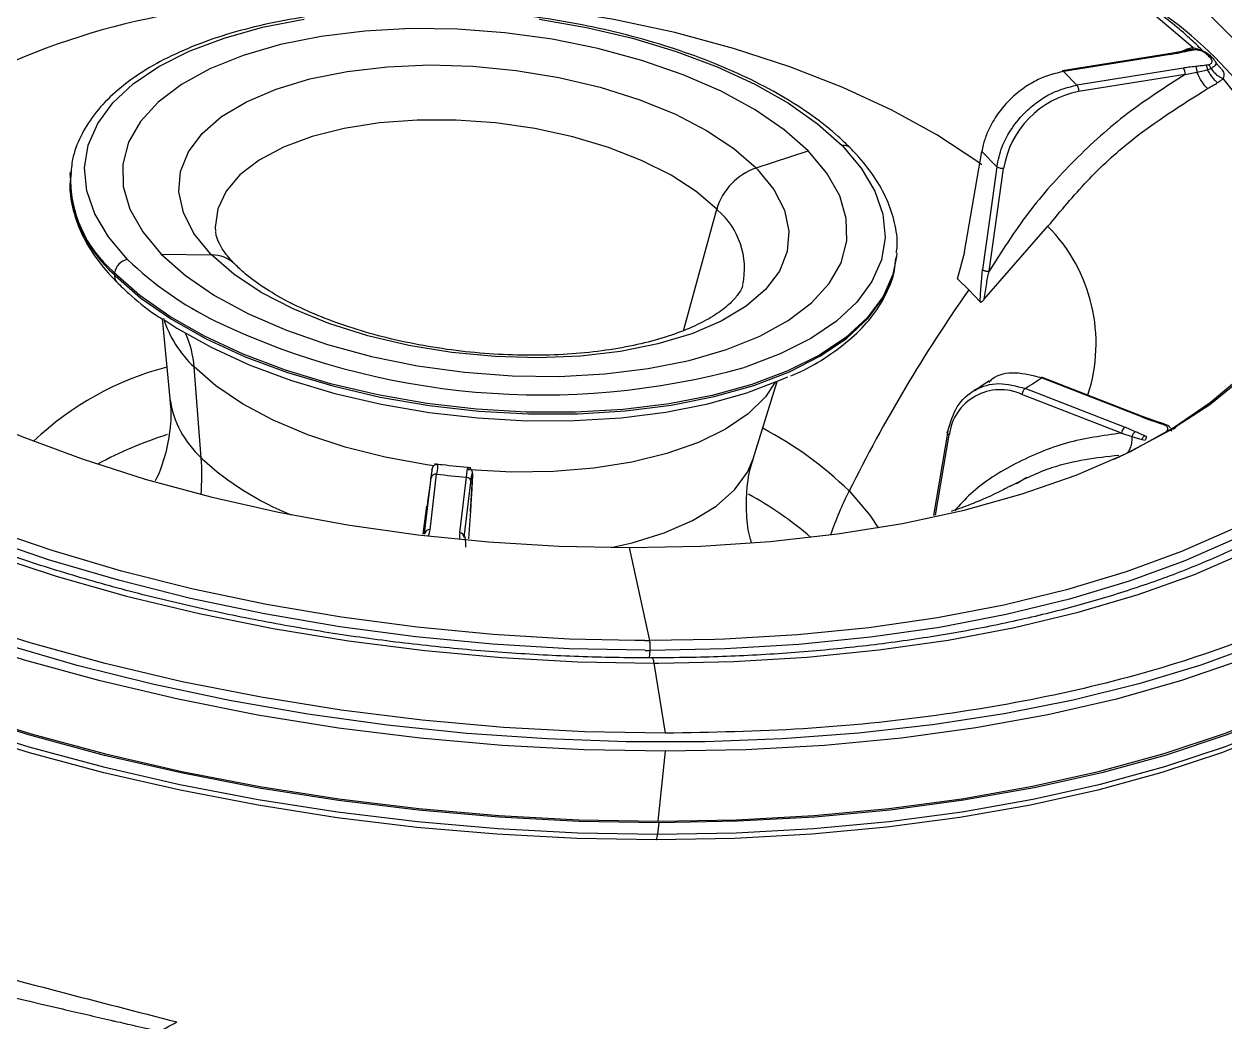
# Model space of a CAD drawing. Extents: x 832 to 912, y 781 to 934.
# Drawn here: x 847.531 to 850.378, y 820.873 to 823.239 of the extents above; entities that cross this region are included whole.
import ezdxf

# ---------------------------------------------------------------- set-up
doc = ezdxf.new("R2010")
doc.units = 0
doc.header["$MEASUREMENT"] = 0
doc.layers.add('1', color=4, linetype='Continuous')

# ---------------------------------------------------------------- blocks, each defined once
blk = doc.blocks.new('2026 SOVEREIGN HL')
at = {"layer": '1', "color": 3, "linetype": 'Continuous', "lineweight": 25}
for p, q in [((18.565, 26.0832), (18.5417, 26.0782)), ((18.5547, 26.0825), (18.5482, 26.0796)), ((18.573, 26.0842), (18.5648, 26.0831)), ((18.5731, 26.0844), (18.5727, 26.0881)), ((18.5154, 26.0732), (18.2625, 26.0329)), ((18.5183, 26.0719), (18.2656, 26.0317)), ((18.542, 26.0783), (18.5149, 26.0731)), ((18.5443, 26.0778), (18.5413, 26.0765)), ((18.6055, 26.0713), (18.6051, 26.0717)), ((18.6201, 26.0628), (18.6131, 26.0699)), ((18.6272, 26.0512), (18.6306, 26.0478)), ((18.2974, 25.9993), (18.2656, 26.0317)), ((18.5499, 26.0395), (18.2974, 25.9993)), ((18.5542, 26.024), (18.3017, 25.9838)), ((18.5542, 26.024), (18.582, 26.0302)), ((18.582, 26.0302), (18.6069, 26.0357)), ((18.6069, 26.0357), (18.6148, 26.0389)), ((17.5375, 25.8027), (17.6609, 25.8432)), ((18.0315, 25.6043), (18.0721, 25.8419)), ((18.0721, 25.8419), (18.1077, 25.8056)), ((18.0895, 25.558), (18.1236, 25.8014)), ((18.1077, 25.8056), (18.09, 25.6797)), ((15.9114, 25.7859), (15.912, 25.7936)), ((15.912, 25.7936), (15.9116, 25.7898)), ((17.365, 25.417), (17.4437, 25.7049)), ((18.09, 25.6797), (18.0735, 25.5622)), ((18.078, 25.4917), (18.229, 25.6644)), ((16.1269, 25.5986), (16.2461, 25.5968)), ((17.8708, 25.6005), (17.8702, 25.5928)), ((18.0146, 25.5399), (18.0316, 25.6043)), ((17.8698, 25.589), (17.8702, 25.5928)), ((16.0163, 25.5537), (16.0159, 25.5499)), ((18.0146, 25.5399), (18.0412, 25.5142)), ((18.0693, 25.5043), (18.0736, 25.5622)), ((18.0412, 25.5142), (18.068, 25.4857)), ((18.068, 25.4857), (18.0693, 25.5043)), ((16.1292, 25.4458), (16.1475, 25.2551)), ((16.2216, 25.1159), (16.2047, 25.3312)), ((17.5303, 25.1134), (17.5871, 25.2968)), ((18.4495, 25.2132), (18.2136, 25.305)), ((18.4528, 25.2138), (18.2139, 25.3068)), ((18.4032, 25.1741), (18.1674, 25.2659)), ((18.4107, 25.1884), (18.1749, 25.2801)), ((18.4797, 25.2042), (18.4532, 25.2136)), ((18.5039, 25.1961), (18.4794, 25.2043)), ((18.5104, 25.1934), (18.5039, 25.1961)), ((17.9918, 25.1786), (17.9576, 24.9786)), ((17.9624, 24.9797), (17.995, 25.1703)), ((18.4032, 25.1741), (18.4282, 25.1662)), ((18.5226, 25.1779), (18.5208, 25.1836)), ((18.4282, 25.1662), (18.4513, 25.1588)), ((18.4513, 25.1588), (18.4594, 25.1576)), ((16.7513, 24.9364), (16.767, 25.0683)), ((16.7641, 24.9453), (16.7797, 25.0771)), ((16.8346, 24.9378), (16.8503, 25.0696)), ((16.8453, 24.9264), (16.861, 25.0583)), ((18.1788, 25.0691), (18.1543, 25.0541)), ((16.748, 24.9346), (16.7568, 25.001)), ((16.86, 24.99), (16.8552, 24.9232)), ((16.7502, 24.9345), (16.7501, 24.9344)), ((16.7513, 24.9364), (16.7502, 24.9345)), ((16.751, 24.9349), (16.7507, 24.9345)), ((17.2852, 24.6822), (17.2371, 24.9027)), ((17.4396, 24.6849), (17.2851, 24.6822)), ((17.2736, 24.6822), (17.2494, 24.6824)), ((17.2841, 24.6414), (17.2858, 24.6592)), ((17.2949, 24.6288), (17.3214, 24.4627)), ((17.3051, 24.2543), (17.3221, 24.4199)), ((17.3064, 24.2505), (17.3036, 24.2235))]:
    blk.add_line(p, q, dxfattribs=at)
at = {"layer": '1', "color": 3, "linetype": 'Continuous', "lineweight": 25, "flags": 128}
for points in [[(18.8425, 25.842), (18.8066, 25.9241), (18.7562, 26.0056), (18.6917, 26.0859), (18.6137, 26.1643), (18.5227, 26.2402), (18.4193, 26.3131), (18.3045, 26.3824), (18.179, 26.4476), (18.0438, 26.5082), (17.9, 26.5637), (17.7486, 26.6137), (17.5907, 26.6578), (17.4277, 26.6957), (17.2607, 26.7271), (17.091, 26.7518), (16.92, 26.7695), (16.7488, 26.7802), (16.5788, 26.7838)], [(15.7169, 24.8879), (15.8778, 24.8352), (16.0446, 24.7879), (16.2165, 24.7464), (16.3923, 24.7109), (16.5711, 24.6815), (16.7518, 24.6585), (16.9334, 24.642), (17.1148, 24.632), (17.2949, 24.6288)], [(18.5727, 26.0881), (18.4847, 26.1627), (18.3846, 26.2344), (18.2731, 26.3025), (18.1511, 26.3667), (18.0195, 26.4264), (17.8793, 26.4811), (17.7315, 26.5304), (17.5774, 26.574), (17.4181, 26.6115), (17.2549, 26.6426), (17.0889, 26.6672)], [(17.3062, 24.6288), (17.4838, 24.6326), (17.658, 24.643), (17.8277, 24.6601), (17.9921, 24.6836), (18.15, 24.7135), (18.3006, 24.7495), (18.443, 24.7915), (18.5763, 24.8392), (18.6999, 24.8924)], [(16.0471, 25.5858), (16.0017, 25.6392), (15.9693, 25.6938), (15.9504, 25.7488), (15.9452, 25.8034), (15.9539, 25.8568), (15.9762, 25.9082), (16.012, 25.9568), (16.0606, 26.002), (16.1214, 26.0432), (16.1934, 26.0796), (16.2757, 26.1108), (16.3669, 26.1363), (16.4659, 26.1557)], [(17.0227, 26.1554), (17.1351, 26.1359), (17.244, 26.1103), (17.3477, 26.079), (17.4449, 26.0425), (17.534, 26.0013), (17.6137, 25.956), (17.683, 25.9073), (17.7408, 25.8559)], [(18.0719, 25.8098), (18.06, 25.8185), (17.9652, 25.8811), (17.8589, 25.9398), (17.7425, 25.9939), (17.617, 26.0429), (17.4838, 26.0863), (17.3442, 26.1236), (17.1998, 26.1545), (17.0519, 26.1785)], [(17.6609, 25.8432), (17.6038, 25.8935), (17.5345, 25.9409), (17.4542, 25.9846), (17.3643, 26.0237), (17.2664, 26.0577), (17.1622, 26.0858), (17.0533, 26.1078), (16.9417, 26.1231), (16.8293, 26.1315), (16.718, 26.133), (16.6097, 26.1273), (16.5062, 26.1147), (16.4095, 26.0954), (16.3209, 26.0697), (16.2422, 26.0379), (16.1747, 26.0008), (16.1194, 25.9589), (16.0774, 25.9129), (16.0494, 25.8636), (16.0358, 25.8119), (16.037, 25.7586), (16.0527, 25.7047), (16.0829, 25.651), (16.1269, 25.5986)], [(16.2435, 25.5994), (16.2045, 25.6476), (16.1794, 25.6968), (16.1687, 25.7461), (16.1726, 25.7945), (16.1912, 25.841), (16.2239, 25.8846), (16.2701, 25.9244), (16.3289, 25.9597), (16.3992, 25.9897), (16.4794, 26.0139), (16.5679, 26.0317), (16.6631, 26.0428), (16.7628, 26.0469), (16.8652, 26.044), (16.9681, 26.0341), (17.0695, 26.0174), (17.1672, 25.9943), (17.2594, 25.9653), (17.3441, 25.9308), (17.4197, 25.8917), (17.4846, 25.8487), (17.5375, 25.8027)], [(14.9303, 26.0192), (14.9318, 25.9714), (14.9457, 25.8912), (14.9737, 25.8106), (15.0156, 25.7304), (15.0711, 25.651), (15.1399, 25.5731), (15.2214, 25.4972), (15.3151, 25.4238), (15.4202, 25.3535), (15.5361, 25.2868), (15.6618, 25.2242), (15.7965, 25.1661), (15.9392, 25.1129), (16.0889, 25.0651), (16.2445, 25.0229), (16.4048, 24.9867), (16.5688, 24.9567), (16.7352, 24.9332), (16.9029, 24.9162), (17.0706, 24.9061), (17.2371, 24.9027)], [(18.757, 25.4118), (18.7809, 25.4611), (18.805, 25.5377), (18.8145, 25.6161), (18.8094, 25.6958), (18.7896, 25.7762), (18.7553, 25.8565), (18.7068, 25.9363), (18.6445, 26.0149)], [(17.4437, 25.7049), (17.3953, 25.7467), (17.3356, 25.7856), (17.2658, 25.8207), (17.1875, 25.8513), (17.1024, 25.8766), (17.0125, 25.8961), (16.9197, 25.9094), (16.8261, 25.9161), (16.7337, 25.9162), (16.6447, 25.9095), (16.5609, 25.8964), (16.4844, 25.877), (16.4167, 25.8518), (16.3593, 25.8213), (16.3136, 25.7863), (16.2806, 25.7474), (16.2609, 25.7057), (16.2551, 25.6619), (16.2556, 25.6534)], [(17.3064, 24.2505), (17.1176, 24.2538), (16.9274, 24.2637), (16.737, 24.2803), (16.5473, 24.3034), (16.3593, 24.3328), (16.174, 24.3685), (15.9925, 24.4102), (15.8157, 24.4578), (15.6445, 24.5109), (15.4798, 24.5694), (15.3226, 24.6327), (15.1736, 24.7008), (15.0337, 24.7731), (14.9036, 24.8493), (14.7839, 24.929), (14.6755, 25.0117), (14.5787, 25.097), (14.4942, 25.1845), (14.4224, 25.2737), (14.3636, 25.3641), (14.3182, 25.4553), (14.2864, 25.5467)], [(17.7408, 25.8559), (17.7862, 25.8025), (17.8186, 25.7479), (17.8375, 25.6929), (17.8427, 25.6383), (17.834, 25.5849), (17.8116, 25.5336), (17.7759, 25.4849), (17.7273, 25.4397), (17.6665, 25.3985), (17.5945, 25.3621), (17.5122, 25.3309), (17.509, 25.3299)], [(16.1269, 25.5986), (16.1841, 25.5482), (16.2534, 25.5008), (16.3337, 25.4571), (16.4235, 25.418), (16.5214, 25.3841), (16.6257, 25.3559), (16.7346, 25.3339), (16.8462, 25.3186), (16.9586, 25.3102), (17.0699, 25.3087), (17.1782, 25.3144), (17.2816, 25.327), (17.3784, 25.3463), (17.4669, 25.3721), (17.5456, 25.4038), (17.6132, 25.4409), (17.6684, 25.4828), (17.7104, 25.5288), (17.7385, 25.5781), (17.752, 25.6298), (17.7509, 25.6831), (17.7352, 25.737), (17.705, 25.7907), (17.6609, 25.8432)], [(18.3861, 25.1126), (18.4259, 25.1316), (18.5257, 25.1867), (18.6139, 25.2464), (18.6898, 25.3104), (18.753, 25.3782), (18.8029, 25.4493), (18.8392, 25.5232), (18.8616, 25.5994), (18.8699, 25.6774), (18.8642, 25.7565), (18.8445, 25.8363)], [(17.54, 25.8001), (17.579, 25.7519), (17.6042, 25.7026), (17.6149, 25.6533), (17.6109, 25.6049), (17.5924, 25.5585), (17.5597, 25.5149), (17.5134, 25.475), (17.4546, 25.4397), (17.3844, 25.4097), (17.3042, 25.3855), (17.2156, 25.3677), (17.1205, 25.3567), (17.0207, 25.3526), (16.9184, 25.3555), (16.8155, 25.3653), (16.7141, 25.382), (16.6163, 25.4051), (16.5241, 25.4342), (16.4394, 25.4686), (16.3638, 25.5077), (16.299, 25.5507), (16.2461, 25.5968)], [(14.2942, 25.5466), (14.3259, 25.4554), (14.3711, 25.3646), (14.4297, 25.2744), (14.5013, 25.1855), (14.5856, 25.0982), (14.6821, 25.0132), (14.7902, 24.9307), (14.9095, 24.8512), (15.0392, 24.7753), (15.1787, 24.7032), (15.3272, 24.6354), (15.484, 24.5722), (15.6481, 24.5139), (15.8188, 24.4609), (15.9951, 24.4135), (16.1761, 24.3719), (16.3608, 24.3363), (16.5483, 24.3069), (16.7374, 24.284), (16.9273, 24.2675), (17.1168, 24.2576), (17.3051, 24.2543)], [(18.73, 24.6746), (18.5916, 24.6244), (18.4442, 24.5799), (18.2885, 24.5412), (18.1254, 24.5087), (17.9556, 24.4825), (17.7802, 24.4627), (17.6, 24.4494), (17.416, 24.4427), (17.2293, 24.4426), (17.0407, 24.4492), (16.8513, 24.4624), (16.6621, 24.4821), (16.4742, 24.5082), (16.2885, 24.5406), (16.1059, 24.5792), (15.9276, 24.6236), (15.7544, 24.6737)], [(17.3214, 24.4627), (17.1304, 24.4661), (16.938, 24.4764), (16.7454, 24.4935), (16.5536, 24.5174), (16.3637, 24.5479), (16.1767, 24.5848), (15.9937, 24.6279), (15.8158, 24.6771), (15.6439, 24.7319), (15.4789, 24.7922), (15.3219, 24.8575), (15.1736, 24.9276), (15.0349, 25.0019), (14.9067, 25.0802), (14.7895, 25.1619), (14.6841, 25.2466), (14.591, 25.3339), (14.5108, 25.4232), (14.4439, 25.514), (14.3907, 25.6059), (14.3515, 25.6982)], [(17.3221, 24.4199), (17.1293, 24.4234), (16.9352, 24.4338), (16.7408, 24.451), (16.5473, 24.4751), (16.3557, 24.5059), (16.167, 24.5431), (15.9824, 24.5867), (15.8028, 24.6363), (15.6294, 24.6916), (15.4629, 24.7524), (15.3044, 24.8183), (15.1548, 24.889), (15.0149, 24.964), (14.8855, 25.043), (14.7673, 25.1255), (14.6609, 25.2109), (14.567, 25.299), (14.486, 25.3891), (14.4185, 25.4807), (14.3649, 25.5734), (14.3253, 25.6666)], [(17.8702, 25.5928), (17.8616, 25.5506), (17.838, 25.4977), (17.8006, 25.4477), (17.75, 25.4012), (17.687, 25.3589), (17.6123, 25.3215), (17.5272, 25.2895), (17.4329, 25.2634), (17.3307, 25.2435), (17.2221, 25.2302), (17.1087, 25.2236), (16.9921, 25.2237), (16.8741, 25.2308), (16.7563, 25.2445), (16.6404, 25.2647), (16.5283, 25.2912), (16.4213, 25.3235), (16.3212, 25.3612), (16.2294, 25.4037), (16.1472, 25.4504), (16.0758, 25.5007), (16.0163, 25.5537)], [(16.0187, 25.5471), (16.0789, 25.4942), (16.1509, 25.4441), (16.2336, 25.3976), (16.3259, 25.3553), (16.4263, 25.3179), (16.5336, 25.2859), (16.646, 25.2597), (16.7619, 25.2398), (16.8798, 25.2264), (16.9977, 25.2198), (17.1142, 25.2199), (17.2274, 25.2269), (17.3357, 25.2406), (17.4375, 25.2608), (17.5314, 25.2872), (17.616, 25.3195), (17.69, 25.3572), (17.7525, 25.3996), (17.8024, 25.4463), (17.8391, 25.4965), (17.862, 25.5495), (17.8698, 25.589)], [(17.2371, 24.9027), (17.4057, 24.9064), (17.5706, 24.9172), (17.7304, 24.9352), (17.884, 24.9601), (18.0301, 24.9918), (18.1676, 25.0301), (18.2956, 25.0746), (18.413, 25.1251), (18.519, 25.181), (18.6127, 25.2421), (18.6934, 25.3078), (18.7605, 25.3776), (18.8135, 25.4511), (18.852, 25.5275), (18.873, 25.5942)], [(17.3004, 24.2099), (17.1122, 24.2131), (16.9227, 24.2231), (16.7328, 24.2395), (16.5437, 24.2625), (16.3563, 24.2919), (16.1717, 24.3275), (15.9907, 24.3691), (15.8144, 24.4165), (15.6438, 24.4695), (15.4796, 24.5277), (15.3229, 24.5909), (15.1744, 24.6587), (15.0349, 24.7308), (14.9052, 24.8067), (14.786, 24.8862), (14.6778, 24.9686), (14.5814, 25.0537), (14.4971, 25.1409), (14.4255, 25.2298), (14.3669, 25.32), (14.3217, 25.4108), (14.3039, 25.4572)], [(17.2742, 24.6593), (17.0939, 24.6631), (16.9123, 24.6737), (16.7307, 24.6911), (16.5501, 24.7151), (16.3717, 24.7456), (16.1964, 24.7824), (16.0256, 24.8253), (15.86, 24.874), (15.7009, 24.9282), (15.5491, 24.9876), (15.4057, 25.0518), (15.2714, 25.1204), (15.1471, 25.1931), (15.0336, 25.2693), (14.9315, 25.3486), (14.8416, 25.4305), (14.8307, 25.4413)], [(16.1355, 25.4419), (16.1641, 25.4232), (16.2451, 25.3777), (16.3354, 25.3364), (16.4337, 25.2998), (16.5386, 25.2684), (16.6486, 25.2429), (16.762, 25.2234), (16.8773, 25.2103), (16.9928, 25.2037), (17.1067, 25.2039), (17.2174, 25.2107), (17.3234, 25.2241), (17.423, 25.2439), (17.5149, 25.2698), (17.5977, 25.3013), (17.612, 25.3078)], [(14.344, 25.3677), (14.3608, 25.3371), (14.4196, 25.2467), (14.4914, 25.1575), (14.5759, 25.07), (14.6727, 24.9846), (14.7812, 24.9019), (14.9008, 24.8222), (15.0309, 24.746), (15.1708, 24.6737), (15.3198, 24.6057), (15.477, 24.5423), (15.6417, 24.4839), (15.8129, 24.4307), (15.9897, 24.3832), (16.1713, 24.3414), (16.3565, 24.3057), (16.5445, 24.2763), (16.7342, 24.2532), (16.9247, 24.2367), (17.1148, 24.2267), (17.3036, 24.2235)], [(17.2494, 24.6824), (17.0943, 24.686), (16.9139, 24.6966), (16.7334, 24.7138), (16.5539, 24.7377), (16.3765, 24.768), (16.2023, 24.8046), (16.0325, 24.8472), (15.868, 24.8956), (15.7098, 24.9495), (15.559, 25.0086), (15.4164, 25.0724), (15.2829, 25.1407), (15.1593, 25.2129), (15.0465, 25.2886), (14.9745, 25.3433)], [(16.7732, 25.0964), (16.7567, 25.0988), (16.6581, 25.1169), (16.5633, 25.1409), (16.4742, 25.1704), (16.3923, 25.2048), (16.3192, 25.2436), (16.2563, 25.286), (16.2047, 25.3312)], [(19.4778, 25.3302), (19.4786, 25.2753), (19.4688, 25.1861), (19.4451, 25.0985), (19.4077, 25.0131), (19.3567, 24.9304), (19.2925, 24.8506), (19.2154, 24.7744), (19.1258, 24.702), (19.0241, 24.6339), (18.911, 24.5704), (18.787, 24.5119), (18.6527, 24.4587), (18.509, 24.411), (18.3565, 24.3692), (18.1961, 24.3334), (18.0286, 24.3038), (17.855, 24.2806), (17.6761, 24.264), (17.4929, 24.2539), (17.3064, 24.2505)], [(17.5826, 25.2949), (17.5591, 25.2605), (17.518, 25.2202), (17.4647, 25.1839), (17.4002, 25.1523), (17.3257, 25.126), (17.2427, 25.1054), (17.1526, 25.0911), (17.0571, 25.0831), (16.9581, 25.0818), (16.8573, 25.087), (16.8542, 25.0873)], [(17.3051, 24.2543), (17.491, 24.2577), (17.6737, 24.2677), (17.852, 24.2843), (18.0251, 24.3074), (18.1921, 24.3369), (18.352, 24.3726), (18.5041, 24.4143), (18.6474, 24.4618), (18.7812, 24.5149), (18.9049, 24.5732), (19.0177, 24.6365), (19.119, 24.7044), (19.2084, 24.7766), (19.2853, 24.8526), (19.3493, 24.9321), (19.4001, 25.0146), (19.4374, 25.0997), (19.461, 25.187), (19.4681, 25.2356)], [(19.408, 25.1637), (19.3859, 25.1269), (19.325, 25.0444), (19.2505, 24.9654), (19.1628, 24.8903), (19.0623, 24.8195), (18.9497, 24.7535), (18.8256, 24.6926), (18.6906, 24.6372), (18.5456, 24.5875), (18.3912, 24.5438), (18.2285, 24.5065), (18.0583, 24.4756), (17.8816, 24.4514), (17.6992, 24.434), (17.5124, 24.4235), (17.3221, 24.4199)], [(17.1935, 24.9029), (17.2429, 24.914), (17.3195, 24.9376), (17.3864, 24.9667), (17.4423, 25.0009), (17.486, 25.0394), (17.5167, 25.0815), (17.5303, 25.1134)], [(16.7685, 25.086), (16.7691, 25.0892), (16.7693, 25.0898)], [(16.8637, 25.0778), (16.8639, 25.0787), (16.8646, 25.0791), (16.8648, 25.0729), (16.8643, 25.0604), (16.8634, 25.0419), (16.8619, 25.0181), (16.86, 24.99)], [(16.861, 25.0583), (16.8627, 25.0716), (16.8637, 25.0778)], [(18.876, 25.0411), (18.7871, 24.9846), (18.6759, 24.9254), (18.5538, 24.8715), (18.4216, 24.823), (18.2799, 24.7804), (18.1298, 24.7439), (17.9722, 24.7137), (17.8079, 24.6901), (17.6381, 24.673), (17.4637, 24.6627), (17.2858, 24.6592)], [(17.7575, 25.0371), (17.8068, 24.9795), (17.8266, 24.9499)], [(18.7514, 24.9908), (18.6668, 24.9468), (18.5455, 24.8932), (18.414, 24.845), (18.2732, 24.8027), (18.124, 24.7664), (17.9673, 24.7364), (17.8041, 24.7128), (17.6352, 24.6959), (17.4619, 24.6857), (17.4396, 24.6849)], [(19.3745, 24.9336), (19.3443, 24.8876), (19.2803, 24.8081), (19.2034, 24.7321), (19.1141, 24.6599), (19.0128, 24.592), (18.9, 24.5288), (18.7763, 24.4704), (18.6425, 24.4174), (18.4992, 24.3699), (18.3472, 24.3281), (18.1873, 24.2925), (18.0204, 24.263), (17.8473, 24.2399), (17.669, 24.2233), (17.4864, 24.2133), (17.3004, 24.2099)], [(17.3036, 24.2235), (17.4901, 24.2269), (17.6733, 24.2369), (17.8522, 24.2536), (18.0258, 24.2767), (18.1933, 24.3063), (18.3537, 24.3421), (18.5062, 24.384), (18.6499, 24.4316), (18.7842, 24.4848), (18.9082, 24.5433), (19.0214, 24.6068), (19.123, 24.6749), (19.2126, 24.7473), (19.2898, 24.8236), (19.317, 24.8551)]]:
    blk.add_lwpolyline(points, dxfattribs=at)
at = {"layer": '1', "color": 3, "linetype": 'Continuous', "lineweight": 25}
for centre, radius, start, end in [((17.9372, 25.3743), 0.9744, 23.2686, 58.3316), ((16.4473, 24.4977), 1.6958, 98.1743, 113.3128), ((18.5156, 26.0698), 0.00343, 38.4839, 93.9246), ((18.0641, 25.498), 0.7895, 44.1394, 44.479), ((18.5326, 26.0264), 0.0217, 353.7147, 37.0935), ((18.3435, 25.7648), 0.2229, 100.8036, 170.5369), ((17.7453, 25.8344), 0.022, 46.5405, 101.7663), ((17.5848, 25.6634), 0.1471, 108.7672, 163.5956), ((17.3026, 25.571), 0.3299, 43.9779, 44.6088), ((16.2076, 25.7804), 0.2963, 178.94, 229.108), ((16.2145, 25.7788), 0.303, 177.9305, 229.0603), ((16.7457, 25.0214), 0.977, 44.2143, 44.3993), ((17.3278, 25.5644), 0.1818, 347.9108, 49.514), ((17.9475, 25.3864), 0.3956, 341.977, 44.6396), ((16.5795, 25.9246), 0.4676, 224.0708, 224.5159), ((16.2473, 25.5194), 0.0773, 45.6981, 90.9032), ((16.0541, 25.5483), 0.0382, 100.5048, 171.8567), ((16.6278, 26.1917), 0.8392, 226.2177, 243.6463), ((16.3961, 25.9276), 0.533, 224.1421, 224.5478), ((16.0371, 25.5469), 0.0214, 171.9234, 223.0475), ((16.444, 25.9717), 0.601, 224.5716, 224.9529), ((21.12, 23.3609), 3.7571, 145.0305, 153.504), ((16.3896, 25.5277), 0.2698, 197.4694, 226.7525), ((17.0291, 27.0628), 1.7981, 244.5089, 285.479), ((15.9743, 25.315), 0.2311, 4.0041, 24.5108), ((16.3218, 24.6314), 0.7223, 104.5564, 133.5348), ((17.7049, 26.0541), 0.9055, 301.269, 304.18), ((16.3809, 25.2899), 0.2359, 188.4671, 227.5241), ((18.1161, 25.1551), 0.1221, 65.1724, 172.8519), ((18.4517, 25.2107), 0.00323, 61.484, 131.0836), ((16.4009, 24.3299), 0.8798, 107.1639, 118.8668), ((17.1453, 24.4096), 0.8766, 45.7059, 62.3056), ((18.4245, 25.1721), 0.0213, 130.1386, 174.5109), ((15.6704, 25.0736), 0.5528, 355.3452, 4.3896), ((16.6858, 25.5742), 0.6523, 224.6308, 224.9479), ((16.6898, 25.6192), 0.6875, 227.3689, 248.2174), ((21.5578, 24.3836), 4.8404, 171.6571, 172.6726), ((16.4433, 25.1139), 0.3269, 351.9763, 355.7689), ((17.1661, 28.3728), 3.3183, 263.3144, 264.5388), ((17.0996, 24.2662), 0.8709, 49.3654, 61.2251), ((18.5704, 24.632), 0.9083, 153.5124, 160.6514), ((16.7623, 24.9343), 0.0112, 80.6957, 168.7811), ((16.834, 24.9265), 0.0113, 359.5397, 87.1203), ((17.2832, 29.4138), 4.7316, 269.8835, 270.0233), ((17.2855, 30.0894), 5.4302, 269.8808, 270.0033), ((17.2931, 29.7931), 5.1644, 270.0202, 270.1459), ((17.2665, 24.225), 0.0372, 336.0379, 357.6753)]:
    blk.add_arc(centre, radius, start, end, dxfattribs=at)
for points, knots in [([(18.5951, 26.0813), (18.5852, 26.091), (18.5509, 26.1246), (18.4809, 26.1797), (18.3862, 26.246), (18.2814, 26.3091), (18.1679, 26.3687), (18.0464, 26.4245), (17.9176, 26.4759), (17.7823, 26.5229), (17.6414, 26.565), (17.4958, 26.6021), (17.3463, 26.6337), (17.2015, 26.6591), (17.1061, 26.6711), (17.0621, 26.6766)], [0, 0, 0, 0, 0.0333445, 0.1149995, 0.1966621, 0.2783003, 0.359904, 0.4414728, 0.5230088, 0.604515, 0.6859977, 0.7674597, 0.8489072, 0.9303437, 1, 1, 1, 1]), ([(17.7604, 25.8503), (17.751, 25.8594), (17.7238, 25.8859), (17.6707, 25.9277), (17.5983, 25.9743), (17.517, 26.0171), (17.4278, 26.0558), (17.3321, 26.0898), (17.2308, 26.1189), (17.1254, 26.1428), (17.0171, 26.161), (16.9072, 26.1735), (16.7971, 26.18), (16.6882, 26.1805), (16.5819, 26.175), (16.4794, 26.1635), (16.382, 26.1461), (16.2909, 26.123), (16.2071, 26.0944), (16.1318, 26.0604), (16.0659, 26.0214), (16.0104, 25.9777), (15.966, 25.9297), (15.9344, 25.8781), (15.9158, 25.8294), (15.9135, 25.7978), (15.9126, 25.7848)], [0, 0, 0, 0, 0.022797, 0.066107, 0.109429, 0.152693, 0.195879, 0.238992, 0.282046, 0.325056, 0.368039, 0.411007, 0.453976, 0.496953, 0.539953, 0.582991, 0.626083, 0.669247, 0.712503, 0.755862, 0.799326, 0.84283, 0.886168, 0.929012, 0.971038, 1, 1, 1, 1]), ([(18.5457, 26.0771), (18.5499, 26.078), (18.5574, 26.0797), (18.5649, 26.0812), (18.5682, 26.0819)], [0, 0, 0, 0, 0.559987, 1, 1, 1, 1]), ([(18.5727, 26.0881), (18.5692, 26.0873), (18.5631, 26.0859), (18.5573, 26.0835), (18.5547, 26.0825)], [0, 0, 0, 0, 0.560403, 1, 1, 1, 1]), ([(18.5682, 26.0819), (18.5677, 26.0823), (18.5666, 26.0831), (18.5649, 26.0833), (18.5634, 26.0826), (18.5626, 26.0816), (18.5623, 26.081)], [0, 0, 0, 0, 0.245397, 0.500025, 0.754739, 1, 1, 1, 1]), ([(18.5682, 26.0819), (18.5694, 26.0821), (18.5714, 26.0825), (18.5737, 26.0827), (18.5746, 26.0828)], [0, 0, 0, 0, 0.559919, 1, 1, 1, 1]), ([(18.6155, 26.0665), (18.6134, 26.0684), (18.6091, 26.0725), (18.599, 26.0787), (18.5859, 26.0837), (18.5763, 26.0833), (18.5715, 26.083)], [0, 0, 0, 0, 0.229214, 0.47326, 0.73098, 1, 1, 1, 1]), ([(18.5727, 26.0881), (18.5798, 26.0865), (18.5875, 26.0847), (18.593, 26.0805), (18.5933, 26.0802)], [0, 0, 0, 0, 0.933379, 1, 1, 1, 1]), ([(18.5746, 26.0828), (18.5743, 26.0832), (18.5738, 26.084), (18.5732, 26.0841), (18.5729, 26.0841)], [0, 0, 0, 0, 0.527067, 1, 1, 1, 1]), ([(18.6065, 26.0714), (18.6042, 26.0734), (18.5999, 26.0771), (18.5908, 26.081), (18.582, 26.0828), (18.577, 26.0828), (18.5746, 26.0828)], [0, 0, 0, 0, 0.333512, 0.6224, 0.821316, 1, 1, 1, 1]), ([(18.5183, 26.0719), (18.5235, 26.0728), (18.5328, 26.0744), (18.5417, 26.0763), (18.5457, 26.0771)], [0, 0, 0, 0, 0.5600052, 1, 1, 1, 1]), ([(18.5457, 26.0771), (18.545, 26.0776), (18.5437, 26.0785), (18.5424, 26.0783), (18.5419, 26.0781)], [0, 0, 0, 0, 0.5226306, 1, 1, 1, 1]), ([(18.6065, 26.0714), (18.6075, 26.0714), (18.6095, 26.0716), (18.6122, 26.0707), (18.6144, 26.069), (18.6151, 26.0673), (18.6155, 26.0665)], [0, 0, 0, 0, 0.244384, 0.499926, 0.755495, 1, 1, 1, 1]), ([(18.6134, 26.0643), (18.6121, 26.0656), (18.6098, 26.068), (18.6075, 26.0703), (18.6065, 26.0714)], [0, 0, 0, 0, 0.560021, 1, 1, 1, 1]), ([(18.6096, 26.0472), (18.6111, 26.0477), (18.6142, 26.0488), (18.6171, 26.0514), (18.6186, 26.055), (18.6175, 26.0595), (18.6148, 26.0626), (18.6134, 26.0643)], [0, 0, 0, 0, 0.149423, 0.312477, 0.494156, 0.732251, 1, 1, 1, 1]), ([(18.6134, 26.0643), (18.6144, 26.0644), (18.6165, 26.0645), (18.6192, 26.0636), (18.6214, 26.0619), (18.6221, 26.0602), (18.6225, 26.0594)], [0, 0, 0, 0, 0.244401, 0.500034, 0.755578, 1, 1, 1, 1]), ([(18.6148, 26.0389), (18.618, 26.0408), (18.6244, 26.0445), (18.6282, 26.049), (18.6275, 26.0539), (18.6241, 26.0576), (18.6225, 26.0594)], [0, 0, 0, 0, 0.270323, 0.528499, 0.772264, 1, 1, 1, 1]), ([(18.6275, 26.0517), (18.6276, 26.0516), (18.6283, 26.0513), (18.6273, 26.0526), (18.6264, 26.0537)], [0, 0, 0, 0, 0.2039736, 1, 1, 1, 1]), ([(18.2656, 26.0317), (18.2454, 26.0266), (18.2134, 26.0185), (18.1711, 25.9929), (18.1353, 25.9633), (18.1048, 25.926), (18.0851, 25.8884), (18.0759, 25.8612), (18.0731, 25.847), (18.0721, 25.8419)], [0, 0, 0, 0, 0.225428, 0.356568, 0.499707, 0.690185, 0.837163, 0.940472, 1, 1, 1, 1]), ([(18.5542, 26.024), (18.5079, 25.9946), (18.4152, 25.9356), (18.2903, 25.8233), (18.1782, 25.6979), (18.1191, 25.6046), (18.0895, 25.558)], [0, 0, 0, 0, 0.249991, 0.5, 0.750008, 1, 1, 1, 1]), ([(18.5787, 26.0433), (18.5732, 26.0427), (18.5635, 26.0416), (18.5541, 26.0402), (18.5499, 26.0395)], [0, 0, 0, 0, 0.559996, 1, 1, 1, 1]), ([(18.6035, 26.0461), (18.5989, 26.0455), (18.5906, 26.0446), (18.5823, 26.0437), (18.5787, 26.0433)], [0, 0, 0, 0, 0.5600371, 1, 1, 1, 1]), ([(18.5787, 26.0433), (18.5791, 26.0426), (18.58, 26.0412), (18.5811, 26.0378), (18.5819, 26.034), (18.582, 26.0314), (18.582, 26.0302)], [0, 0, 0, 0, 0.2431625, 0.4999879, 0.7569351, 1, 1, 1, 1]), ([(18.6071, 25.9909), (18.6052, 25.9929), (18.6012, 25.9972), (18.5942, 26.007), (18.5874, 26.0186), (18.5838, 26.0264), (18.582, 26.0302)], [0, 0, 0, 0, 0.233433, 0.48654, 0.746979, 1, 1, 1, 1]), ([(18.6096, 26.0472), (18.6085, 26.0469), (18.6066, 26.0464), (18.6045, 26.0462), (18.6035, 26.0461)], [0, 0, 0, 0, 0.559867, 1, 1, 1, 1]), ([(18.6035, 26.0461), (18.6039, 26.0455), (18.6047, 26.0444), (18.6057, 26.0418), (18.6065, 26.0388), (18.6068, 26.0367), (18.6069, 26.0357)], [0, 0, 0, 0, 0.2453244, 0.4999634, 0.7546461, 1, 1, 1, 1]), ([(18.6069, 26.0357), (18.6087, 26.0325), (18.6122, 26.0262), (18.6185, 26.0175), (18.6249, 26.0101), (18.6289, 26.0068), (18.6308, 26.0052)], [0, 0, 0, 0, 0.249859, 0.506119, 0.759158, 1, 1, 1, 1]), ([(18.6096, 26.0472), (18.6101, 26.0467), (18.6112, 26.0459), (18.6127, 26.0439), (18.6139, 26.0415), (18.6145, 26.0398), (18.6148, 26.0389)], [0, 0, 0, 0, 0.246487, 0.49991, 0.753431, 1, 1, 1, 1]), ([(18.6148, 26.0389), (18.6169, 26.0362), (18.6211, 26.0307), (18.6288, 26.0236), (18.6368, 26.018), (18.642, 26.016), (18.6445, 26.0149)], [0, 0, 0, 0, 0.249557, 0.505294, 0.75822, 1, 1, 1, 1]), ([(18.64, 26.0375), (18.6387, 26.039), (18.636, 26.0422), (18.6324, 26.0459), (18.6306, 26.0478)], [0, 0, 0, 0, 0.482928, 1, 1, 1, 1]), ([(18.64, 26.0375), (18.6425, 26.0341), (18.6472, 26.0281), (18.6453, 26.019), (18.6445, 26.0149)], [0, 0, 0, 0, 0.5480147, 1, 1, 1, 1]), ([(18.1077, 25.8056), (18.1111, 25.8215), (18.1173, 25.8503), (18.14, 25.8938), (18.1689, 25.9305), (18.2032, 25.9599), (18.2451, 25.986), (18.2771, 25.9941), (18.2974, 25.9993)], [0, 0, 0, 0, 0.176666, 0.320153, 0.500151, 0.642588, 0.77352, 1, 1, 1, 1]), ([(18.2974, 25.9993), (18.2981, 25.9984), (18.2994, 25.9967), (18.3009, 25.9927), (18.3018, 25.9881), (18.3018, 25.9852), (18.3017, 25.9838)], [0, 0, 0, 0, 0.250024, 0.499957, 0.749982, 1, 1, 1, 1]), ([(18.6071, 25.9909), (18.6117, 25.9935), (18.6199, 25.9981), (18.6277, 26.0028), (18.6312, 26.005)], [0, 0, 0, 0, 0.559328, 1, 1, 1, 1]), ([(18.6308, 26.0052), (18.6309, 26.0052), (18.631, 26.0051), (18.6311, 26.005), (18.6312, 26.005)], [0, 0, 0, 0, 0.56162, 1, 1, 1, 1]), ([(18.6312, 26.005), (18.6339, 26.0067), (18.6387, 26.0099), (18.6427, 26.0134), (18.6445, 26.0149)], [0, 0, 0, 0, 0.558756, 1, 1, 1, 1]), ([(18.229, 25.6644), (18.2592, 25.7008), (18.3194, 25.7735), (18.444, 25.8886), (18.5453, 25.9521), (18.6071, 25.9909)], [0, 0, 0, 0, 0.28016, 0.560319, 1, 1, 1, 1]), ([(17.8696, 25.6015), (17.8704, 25.607), (17.8736, 25.6305), (17.8667, 25.6731), (17.849, 25.7282), (17.8183, 25.7825), (17.7866, 25.823), (17.7652, 25.8453), (17.7604, 25.8503)], [0, 0, 0, 0, 0.0642486, 0.2786271, 0.4937881, 0.7124582, 0.9352, 1, 1, 1, 1]), ([(18.1236, 25.8014), (18.1221, 25.8014), (18.1192, 25.8012), (18.1144, 25.8021), (18.1102, 25.8036), (18.1085, 25.8049), (18.1077, 25.8056)], [0, 0, 0, 0, 0.250001, 0.500099, 0.750077, 1, 1, 1, 1]), ([(17.2894, 24.6413), (17.26, 24.6415), (17.1748, 24.6419), (17.0322, 24.6472), (16.8623, 24.659), (16.6925, 24.6767), (16.5239, 24.7001), (16.3572, 24.7291), (16.1934, 24.7636), (16.0334, 24.8032), (15.878, 24.8479), (15.7281, 24.8974), (15.5845, 24.9514), (15.4479, 25.0095), (15.3192, 25.0715), (15.1989, 25.137), (15.0878, 25.2056), (14.9863, 25.2768), (14.8951, 25.3503), (14.8146, 25.4256), (14.7452, 25.5023), (14.687, 25.5798), (14.6411, 25.6578), (14.6115, 25.7205), (14.6015, 25.7568), (14.5985, 25.7673)], [0, 0, 0, 0, 0.024012, 0.0696982, 0.1153966, 0.1610981, 0.2068004, 0.252499, 0.2981909, 0.3438723, 0.3895416, 0.4351934, 0.4808255, 0.5264325, 0.5720118, 0.6175582, 0.6630698, 0.7085447, 0.7539853, 0.7994006, 0.8448084, 0.8902334, 0.9357265, 0.9813684, 1, 1, 1, 1]), ([(15.9132, 25.7897), (15.912, 25.7814), (15.9082, 25.755), (15.915, 25.7095), (15.9329, 25.6544), (15.9635, 25.6), (15.9952, 25.5595), (16.0166, 25.5373), (16.0214, 25.5323)], [0, 0, 0, 0, 0.095194, 0.302483, 0.510528, 0.721965, 0.937343, 1, 1, 1, 1]), ([(19.4319, 25.6998), (19.4465, 25.6459), (19.4756, 25.538), (19.4634, 25.3789), (19.4103, 25.2253), (19.3133, 25.0798), (19.1751, 24.9449), (18.9978, 24.8229), (18.7844, 24.7159), (18.5386, 24.6257), (18.2647, 24.5538), (17.9672, 24.5019), (17.6518, 24.4689), (17.4315, 24.4648), (17.3214, 24.4627)], [0, 0, 0, 0, 0.0833332, 0.1666666, 0.2500001, 0.3333334, 0.4166668, 0.5000001, 0.5833332, 0.6666665, 0.7500001, 0.8333335, 0.9166668, 1, 1, 1, 1]), ([(16.3016, 25.5745), (16.2964, 25.58), (16.2819, 25.5955), (16.2665, 25.6184), (16.2575, 25.6392), (16.2565, 25.6481), (16.2561, 25.6521)], [0, 0, 0, 0, 0.159243, 0.452427, 0.748717, 1, 1, 1, 1]), ([(17.505, 25.5248), (17.5049, 25.5244), (17.5043, 25.5196), (17.4984, 25.5083), (17.4827, 25.4876), (17.4554, 25.4638), (17.416, 25.4393), (17.3663, 25.4164), (17.3067, 25.3961), (17.2382, 25.3794), (17.162, 25.3671), (17.0798, 25.3598), (16.9932, 25.3578), (16.9042, 25.3613), (16.8146, 25.3704), (16.7263, 25.3848), (16.6413, 25.4043), (16.5614, 25.4283), (16.4883, 25.4561), (16.4236, 25.4867), (16.3688, 25.5191), (16.3282, 25.549), (16.3094, 25.5671), (16.3016, 25.5745)], [0, 0, 0, 0, 0.004506, 0.055435, 0.102834, 0.153375, 0.20221, 0.251007, 0.300325, 0.35035, 0.401036, 0.452258, 0.503875, 0.555756, 0.607776, 0.65982, 0.711742, 0.763423, 0.814734, 0.865537, 0.91569, 0.96508, 1, 1, 1, 1]), ([(17.6197, 25.3101), (17.6294, 25.3143), (17.6646, 25.3297), (17.7156, 25.3614), (17.7715, 25.4049), (17.8158, 25.4529), (17.8473, 25.5045), (17.8652, 25.5503), (17.8675, 25.5791), (17.8682, 25.589)], [0, 0, 0, 0, 0.064991, 0.236018, 0.40721, 0.577747, 0.74634, 0.911713, 1, 1, 1, 1]), ([(18.0735, 25.5622), (18.0739, 25.5618), (18.0747, 25.5611), (18.0763, 25.5602), (18.0782, 25.5594), (18.0803, 25.5587), (18.0826, 25.5582), (18.085, 25.5579), (18.0873, 25.5578), (18.0888, 25.5579), (18.0895, 25.558)], [0, 0, 0, 0, 0.124924, 0.249968, 0.374975, 0.500064, 0.625046, 0.749952, 0.875033, 1, 1, 1, 1]), ([(18.078, 25.4917), (18.0798, 25.5044), (18.0823, 25.5226), (18.0862, 25.5426), (18.088, 25.5513), (18.0888, 25.555), (18.0892, 25.5567), (18.0894, 25.5574), (18.0895, 25.5578), (18.0895, 25.5579), (18.0895, 25.558)], [0, 0, 0, 0, 0.560588, 0.806889, 0.915092, 0.96267, 0.983575, 0.992776, 0.996834, 1, 1, 1, 1]), ([(16.0214, 25.5323), (16.0309, 25.5232), (16.0582, 25.4967), (16.0936, 25.4672), (16.1234, 25.4484), (16.1289, 25.4449)], [0, 0, 0, 0, 0.3006107, 0.8717204, 1, 1, 1, 1]), ([(18.068, 25.4857), (18.0683, 25.4855), (18.0688, 25.485), (18.0699, 25.4849), (18.0711, 25.4853), (18.0729, 25.4863), (18.0753, 25.4884), (18.0771, 25.4905), (18.078, 25.4917)], [0, 0, 0, 0, 0.114317, 0.22822, 0.335231, 0.452876, 0.701269, 1, 1, 1, 1]), ([(19.1633, 25.3241), (19.1558, 25.3087), (19.1364, 25.269), (19.0916, 25.2073), (19.0308, 25.1394), (18.9583, 25.0746), (18.8751, 25.0132), (18.7814, 24.9555), (18.6776, 24.9018), (18.5643, 24.8523), (18.4421, 24.8075), (18.3115, 24.7676), (18.1734, 24.7327), (18.0283, 24.7032), (17.8771, 24.6792), (17.7207, 24.6608), (17.5597, 24.6483), (17.4155, 24.6422), (17.3246, 24.6416), (17.2894, 24.6413)], [0, 0, 0, 0, 0.039652, 0.102028, 0.163912, 0.225445, 0.286766, 0.347986, 0.409174, 0.470363, 0.531577, 0.592829, 0.654122, 0.715457, 0.776829, 0.838233, 0.899666, 0.961121, 1, 1, 1, 1]), ([(18.2136, 25.305), (18.1929, 25.3103), (18.1515, 25.3209), (18.1068, 25.313), (18.0911, 25.2971), (18.0886, 25.2945)], [0, 0, 0, 0, 0.455613, 0.912769, 1, 1, 1, 1]), ([(17.9918, 25.1786), (17.9977, 25.1992), (18.0096, 25.2405), (18.0543, 25.28), (18.1117, 25.2971), (18.1538, 25.2858), (18.1749, 25.2801)], [0, 0, 0, 0, 0.2496044, 0.5000248, 0.7500161, 1, 1, 1, 1]), ([(18.0894, 25.2978), (18.0794, 25.291), (18.0668, 25.2826), (18.053, 25.2743), (18.0501, 25.2725)], [0, 0, 0, 0, 0.793283, 1, 1, 1, 1]), ([(16.147, 25.2541), (16.1475, 25.251), (16.1511, 25.2282), (16.1484, 25.179), (16.1359, 25.1164), (16.121, 25.0759), (16.1127, 25.0614), (16.1127, 25.0614)], [0, 0, 0, 0, 0.050742, 0.363641, 0.687988, 0.999561, 1, 1, 1, 1]), ([(18.1749, 25.2801), (18.1741, 25.2795), (18.1724, 25.2781), (18.17, 25.2744), (18.1682, 25.2701), (18.1677, 25.2673), (18.1674, 25.2659)], [0, 0, 0, 0, 0.249961, 0.499991, 0.749903, 1, 1, 1, 1]), ([(18.4495, 25.2132), (18.4545, 25.2113), (18.4634, 25.2079), (18.4726, 25.2048), (18.4767, 25.2035)], [0, 0, 0, 0, 0.559959, 1, 1, 1, 1]), ([(18.4767, 25.2035), (18.4813, 25.202), (18.4895, 25.1993), (18.4976, 25.1965), (18.5012, 25.1953)], [0, 0, 0, 0, 0.559944, 1, 1, 1, 1]), ([(18.5012, 25.1953), (18.5017, 25.1956), (18.5027, 25.1963), (18.504, 25.1962), (18.505, 25.1954), (18.5054, 25.1943), (18.5056, 25.1937)], [0, 0, 0, 0, 0.2454173, 0.4999688, 0.7545301, 1, 1, 1, 1]), ([(17.995, 25.1703), (17.9938, 25.1709), (17.9913, 25.1722), (17.9896, 25.1746), (17.9896, 25.1769), (17.9911, 25.1781), (17.9918, 25.1786)], [0, 0, 0, 0, 0.2500573, 0.5000109, 0.7499794, 1, 1, 1, 1]), ([(18.4032, 25.1741), (18.3592, 25.168), (18.271, 25.1559), (18.1515, 25.1048), (18.0621, 25.0496), (18.02, 25.0039), (18.0074, 24.9902)], [0, 0, 0, 0, 0.292059, 0.5841339, 0.8762125, 1, 1, 1, 1]), ([(18.4362, 25.1776), (18.4315, 25.1797), (18.4233, 25.1834), (18.4146, 25.1868), (18.4107, 25.1884)], [0, 0, 0, 0, 0.559965, 1, 1, 1, 1]), ([(18.4362, 25.1776), (18.4354, 25.1771), (18.4337, 25.176), (18.4314, 25.1732), (18.4294, 25.1698), (18.4286, 25.1674), (18.4282, 25.1662)], [0, 0, 0, 0, 0.2431785, 0.4999959, 0.7568357, 1, 1, 1, 1]), ([(18.4582, 25.1676), (18.4541, 25.1695), (18.4467, 25.1728), (18.4394, 25.1761), (18.4362, 25.1776)], [0, 0, 0, 0, 0.559975, 1, 1, 1, 1]), ([(18.4582, 25.1676), (18.4576, 25.1672), (18.4563, 25.1664), (18.4544, 25.1643), (18.4526, 25.1617), (18.4518, 25.1598), (18.4513, 25.1588)], [0, 0, 0, 0, 0.245513, 0.500067, 0.754639, 1, 1, 1, 1]), ([(18.4637, 25.1656), (18.4626, 25.166), (18.4607, 25.1666), (18.459, 25.1673), (18.4582, 25.1676)], [0, 0, 0, 0, 0.559824, 1, 1, 1, 1]), ([(18.5012, 25.1953), (18.5022, 25.1949), (18.5041, 25.1942), (18.5057, 25.1934), (18.5065, 25.1931)], [0, 0, 0, 0, 0.559823, 1, 1, 1, 1]), ([(18.5063, 25.1755), (18.5085, 25.1772), (18.5126, 25.1803), (18.5139, 25.1856), (18.5114, 25.19), (18.5081, 25.1921), (18.5065, 25.1931)], [0, 0, 0, 0, 0.334081, 0.623011, 0.821736, 1, 1, 1, 1]), ([(18.5065, 25.1931), (18.5071, 25.1933), (18.5085, 25.1937), (18.5099, 25.1938), (18.5103, 25.1934), (18.5104, 25.1934)], [0, 0, 0, 0, 0.481543, 0.976268, 1, 1, 1, 1]), ([(18.5193, 25.1868), (18.518, 25.1881), (18.5155, 25.1907), (18.512, 25.1925), (18.5104, 25.1934)], [0, 0, 0, 0, 0.514709, 1, 1, 1, 1]), ([(18.5325, 25.1865), (18.5302, 25.1854), (18.5262, 25.1835), (18.522, 25.1841), (18.5202, 25.1843)], [0, 0, 0, 0, 0.558116, 1, 1, 1, 1]), ([(18.5273, 25.1831), (18.5256, 25.1835), (18.5223, 25.1842), (18.5213, 25.1839), (18.5208, 25.1838)], [0, 0, 0, 0, 0.493622, 1, 1, 1, 1]), ([(18.4143, 25.1256), (18.4164, 25.1273), (18.4208, 25.1308), (18.4256, 25.1406), (18.4286, 25.1528), (18.4284, 25.1618), (18.4282, 25.1662)], [0, 0, 0, 0, 0.233445, 0.486574, 0.746966, 1, 1, 1, 1]), ([(18.4637, 25.1656), (18.4633, 25.1652), (18.4626, 25.1644), (18.4614, 25.1625), (18.4603, 25.1602), (18.4597, 25.1585), (18.4594, 25.1576)], [0, 0, 0, 0, 0.246534, 0.499981, 0.753549, 1, 1, 1, 1]), ([(17.5263, 24.9147), (17.5251, 24.9184), (17.5191, 24.9371), (17.5131, 24.9823), (17.5147, 25.045), (17.5222, 25.0919), (17.5301, 25.1119), (17.5305, 25.113)], [0, 0, 0, 0, 0.070259, 0.355224, 0.662214, 0.980437, 1, 1, 1, 1]), ([(18.1396, 25.0487), (18.1725, 25.0652), (18.2519, 25.105), (18.3431, 25.1159), (18.3966, 25.1223)], [0, 0, 0, 0, 0.414799, 1, 1, 1, 1]), ([(16.7823, 25.0999), (16.7816, 25.1), (16.7795, 25.1003), (16.7764, 25.0994), (16.7737, 25.0977), (16.7718, 25.0958), (16.7706, 25.0941), (16.77, 25.0928), (16.7697, 25.0919), (16.7695, 25.0911), (16.7692, 25.0899), (16.769, 25.0891), (16.7686, 25.0865), (16.7685, 25.0852)], [0, 0, 0, 0, 0.044136, 0.120401, 0.182557, 0.23536, 0.279221, 0.313051, 0.344298, 0.387529, 0.47356, 0.757134, 1, 1, 1, 1]), ([(16.861, 25.0918), (16.8382, 25.094), (16.8095, 25.0968), (16.7809, 25.1002), (16.775, 25.1009)], [0, 0, 0, 0, 0.79352, 1, 1, 1, 1]), ([(16.782, 25.0972), (16.7821, 25.098), (16.7827, 25.1019), (16.7811, 25.088), (16.7797, 25.0771)], [0, 0, 0, 0, 0.222904, 1, 1, 1, 1]), ([(16.8503, 25.0696), (16.8515, 25.0804), (16.8532, 25.0944), (16.8534, 25.0904), (16.8535, 25.0895)], [0, 0, 0, 0, 0.775088, 1, 1, 1, 1]), ([(16.8646, 25.0709), (16.8647, 25.0744), (16.8647, 25.0792), (16.8647, 25.0819), (16.8637, 25.0853), (16.8621, 25.088), (16.8593, 25.0907), (16.8562, 25.0923), (16.8541, 25.0923), (16.8535, 25.0923)], [0, 0, 0, 0, 0.514171, 0.716717, 0.781125, 0.837196, 0.901583, 0.971763, 1, 1, 1, 1]), ([(16.7797, 25.0771), (16.7782, 25.0772), (16.7752, 25.0772), (16.7711, 25.0753), (16.768, 25.0722), (16.7673, 25.0696), (16.767, 25.0683)], [0, 0, 0, 0, 0.249931, 0.500009, 0.749969, 1, 1, 1, 1]), ([(16.861, 25.0583), (16.8609, 25.0596), (16.8607, 25.0624), (16.8583, 25.066), (16.8547, 25.0687), (16.8517, 25.0693), (16.8503, 25.0696)], [0, 0, 0, 0, 0.2499584, 0.4999449, 0.7499684, 1, 1, 1, 1]), ([(16.8599, 24.9887), (16.8604, 24.9957), (16.8618, 25.0162), (16.8635, 25.0441), (16.8647, 25.0643), (16.8646, 25.0696), (16.8646, 25.0709)], [0, 0, 0, 0, 0.1837651, 0.5360622, 0.8896695, 1, 1, 1, 1]), ([(18.1396, 25.0488), (18.1372, 25.0474), (18.1254, 25.0407), (18.0953, 25.0259), (18.0512, 25.0066), (18.0152, 24.9939), (17.9996, 24.9884)], [0, 0, 0, 0, 0.0813, 0.410818, 0.745292, 1, 1, 1, 1]), ([(16.7608, 24.9308), (16.7616, 24.9335), (16.7631, 24.9383), (16.7638, 24.9431), (16.7641, 24.9453)], [0, 0, 0, 0, 0.559971, 1, 1, 1, 1]), ([(16.8346, 24.9378), (16.8344, 24.935), (16.8339, 24.9301), (16.8342, 24.9251), (16.8344, 24.9229)], [0, 0, 0, 0, 0.559958, 1, 1, 1, 1]), ([(16.8487, 24.9035), (16.8487, 24.9116), (16.8486, 24.9313), (16.8465, 24.9282), (16.8453, 24.9264)], [0, 0, 0, 0, 0.410991, 1, 1, 1, 1]), ([(12.8551, 24.836), (13.1289, 24.7347), (13.6758, 24.5324), (14.4063, 24.2841), (15.0479, 24.0834), (15.6023, 23.9227), (15.976, 23.8266), (16.1642, 23.7782)], [0, 0, 0, 0, 0.2507042, 0.5007496, 0.6666943, 0.8322309, 1, 1, 1, 1]), ([(17.2858, 24.6592), (17.286, 24.6612), (17.2863, 24.665), (17.2862, 24.6714), (17.2859, 24.6774), (17.2854, 24.6806), (17.2851, 24.6822)], [0, 0, 0, 0, 0.249959, 0.499985, 0.749966, 1, 1, 1, 1]), ([(17.2894, 24.641), (17.2897, 24.6411), (17.2906, 24.6413), (17.292, 24.6392), (17.2936, 24.6352), (17.2944, 24.6309), (17.2949, 24.6288)], [0, 0, 0, 0, 0.138177, 0.425465, 0.712726, 1, 1, 1, 1]), ([(15.1041, 24.0058), (15.2352, 23.9714), (15.4975, 23.9026), (15.761, 23.8402), (15.8928, 23.809)], [0, 0, 0, 0, 0.500003, 1, 1, 1, 1]), ([(15.8928, 23.809), (15.9311, 23.8001), (15.9726, 23.7904), (16.0301, 23.7773), (16.0684, 23.7686), (16.1036, 23.7603), (16.1227, 23.7558)], [0, 0, 0, 0, 0.500023, 0.541447, 0.750006, 1, 1, 1, 1]), ([(15.2616, 23.436), (15.2903, 23.435), (15.3515, 23.4327), (15.4565, 23.4573), (15.5728, 23.4947), (15.6964, 23.5445), (15.8219, 23.6015), (15.9442, 23.6617), (16.0578, 23.7207), (16.1303, 23.7599), (16.1642, 23.7782)], [0, 0, 0, 0, 0.107087, 0.228771, 0.360693, 0.498052, 0.635831, 0.768893, 0.892033, 1, 1, 1, 1])]:
    blk.add_open_spline(points, degree=3, knots=knots, dxfattribs=at)

msp = doc.modelspace()

# ---------------------------------------------------------------- block references
at = {"layer": '1'}
msp.add_blockref('2026 SOVEREIGN HL', (831.7292, 797.0948), dxfattribs=at)

doc.saveas('drawing.dxf')
